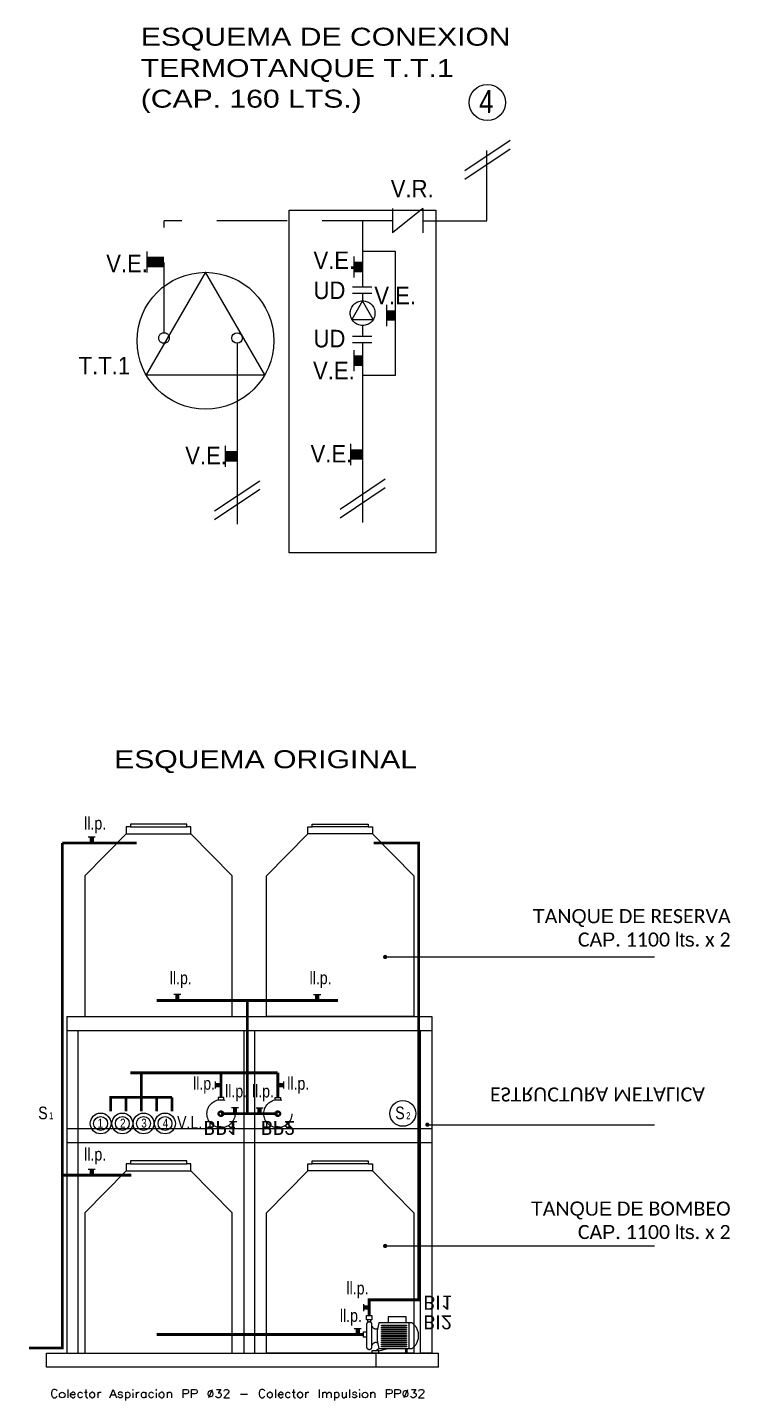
# Model space of a CAD drawing. Header units: metres. Extents: x -22 to 82, y -7 to 32.
# Drawn here: x 65.15 to 70.16, y 5.77 to 15.55 of the extents above; entities that cross this region are included whole.
import ezdxf

# ---------------------------------------------------------------- set-up
doc = ezdxf.new("R2010")
doc.units = ezdxf.units.M
doc.header["$LTSCALE"] = 2
doc.header["$MEASUREMENT"] = 0
doc.linetypes.add('CENTRO', pattern=[50.8, 31.75, -6.35, 6.35, -6.35])
doc.linetypes.add('HIDDEN', pattern=[0.375, 0.25, -0.125])
doc.layers.get('0').update_dxf_attribs({"color": 252, "linetype": 'CONTINUOUS'})
for name, color, linetype in [('0_-_CORTES', 252, 'CONTINUOUS'), ('3SA_TEXTO_1-200', 1, 'CONTINUOUS'), ('AGUA_CALIENTE', 240, 'CONTINUOUS'), ('AGUA_FRIA', 170, 'HIDDEN'), ('AGUA_RETORNO', 82, 'CENTRO'), ('AGUA_TEXTO', 2, 'CONTINUOUS'), ('AGUA_TEXTO @ 1', 2, 'CONTINUOUS'), ('AGUA_TEXTO @ 1 VP1', 2, 'CONTINUOUS'), ('AGUA_TEXTO @ 1 VP2', 2, 'CONTINUOUS'), ('AGUA_TEXTO @ 1 VP3', 2, 'CONTINUOUS'), ('AGUA_TEXTO @ 1 VP4', 2, 'CONTINUOUS'), ('AGUA_TEXTO @ 1 VP5', 2, 'CONTINUOUS'), ('AGUA_TEXTO @ 1 VPModel', 2, 'CONTINUOUS'), ('CARPINTERIAS', 252, 'CONTINUOUS'), ('ESTRUCTURA', 252, 'CONTINUOUS'), ('PDF2_-FADE-IS-TXT', 7, 'CONTINUOUS')]:
    doc.layers.add(name, color=color, linetype=linetype)
doc.styles.add('ROMANS', font='romans')
doc.styles.add('SANSS___', font='sanss___.ttf')
doc.styles.add('TCH-1-50-CA', font='calibri.ttf', dxfattribs={"height": 0.1})
doc.dimstyles.new('100', dxfattribs={"dimscale": 0, "dimtxt": 0.2, "dimasz": 0.3, "dimexe": 0.05, "dimexo": 0.05, "dimgap": 0.05, "dimtad": 1, "dimzin": 0, "dimdsep": 46, "dimtxsty": 'ROMANS', "dimblk": 'OBLIQUE', "dimcen": 0.9, "dimclrd": 256, "dimclre": 256, "dimclrt": 2, "dimazin": 0, "dimtfac": 1, "dimtmove": 0, "dimatfit": 3, "dimldrblk": 'OBLIQUE', "dimfxl": 1, "dimtolj": 1, "dimtzin": 0, "dimarcsym": 0})

# ---------------------------------------------------------------- blocks, each defined once
blk = doc.blocks.new('TANQ_1000')
at = {"color": 252}
for points in [[(0.525, 1.37), (0.325, 1.37), (0.325, 1.35), (0.725, 1.35), (0.725, 1.37), (0.525, 1.37)], [(0.295, 1.3), (0, 1), (0, 0), (1.05, 0), (1.05, 1), (0.755, 1.3)], [(0.325, 1.35), (0.295, 1.35), (0.295, 1.3), (0.725, 1.3), (0.755, 1.3), (0.755, 1.35), (0.725, 1.35)]]:
    blk.add_lwpolyline(points, dxfattribs=at)
blk = doc.blocks.new('*U45')
at = {"layer": 'AGUA_TEXTO @ 1 VP1', "extrusion": (0, 0, -1), "insert": (66.6506, 7.6595), "char_height": 0.1, "width": 2.110684, "attachment_point": 3, "text_direction": (1, 0, 0), "style": 'TCH-1-50-CA'}
blk.add_mtext('BP1', dxfattribs=at)
at = {"layer": 'AGUA_TEXTO @ 1 VP2', "extrusion": (0, 0, -1), "insert": (66.6506, 7.6595), "char_height": 0.1, "width": 2.110684, "attachment_point": 3, "text_direction": (1, 0, 0), "style": 'TCH-1-50-CA'}
blk.add_mtext('BP1', dxfattribs=at)
at = {"layer": 'AGUA_TEXTO @ 1 VP3', "extrusion": (0, 0, -1), "insert": (66.6506, 7.6595), "char_height": 0.1, "width": 2.110684, "attachment_point": 3, "text_direction": (1, 0, 0), "style": 'TCH-1-50-CA'}
blk.add_mtext('BP1', dxfattribs=at)
at = {"layer": 'AGUA_TEXTO @ 1 VP4', "extrusion": (0, 0, -1), "insert": (66.6506, 7.6595), "char_height": 0.1, "width": 2.110684, "attachment_point": 3, "text_direction": (1, 0, 0), "style": 'TCH-1-50-CA'}
blk.add_mtext('BP1', dxfattribs=at)
at = {"layer": 'AGUA_TEXTO @ 1 VP5', "extrusion": (0, 0, -1), "insert": (66.6506, 7.6595), "char_height": 0.1, "width": 2.110684, "attachment_point": 3, "text_direction": (1, 0, 0), "style": 'TCH-1-50-CA'}
blk.add_mtext('BP1', dxfattribs=at)
at = {"layer": 'AGUA_TEXTO @ 1 VPModel', "extrusion": (0, 0, -1), "insert": (66.6506, 7.6595), "char_height": 0.1, "width": 2.110684, "attachment_point": 3, "text_direction": (1, 0, 0), "style": 'TCH-1-50-CA'}
blk.add_mtext('BP1', dxfattribs=at)
blk = doc.blocks.new('*U46')
at = {"layer": 'AGUA_TEXTO @ 1 VP1', "extrusion": (0, 0, -1), "insert": (67.0584, 7.6595), "char_height": 0.1, "width": 2.110684, "attachment_point": 3, "text_direction": (1, 0, 0), "style": 'TCH-1-50-CA'}
blk.add_mtext('BP2', dxfattribs=at)
at = {"layer": 'AGUA_TEXTO @ 1 VP2', "extrusion": (0, 0, -1), "insert": (67.0584, 7.6595), "char_height": 0.1, "width": 2.110684, "attachment_point": 3, "text_direction": (1, 0, 0), "style": 'TCH-1-50-CA'}
blk.add_mtext('BP2', dxfattribs=at)
at = {"layer": 'AGUA_TEXTO @ 1 VP3', "extrusion": (0, 0, -1), "insert": (67.0584, 7.6595), "char_height": 0.1, "width": 2.110684, "attachment_point": 3, "text_direction": (1, 0, 0), "style": 'TCH-1-50-CA'}
blk.add_mtext('BP2', dxfattribs=at)
at = {"layer": 'AGUA_TEXTO @ 1 VP4', "extrusion": (0, 0, -1), "insert": (67.0584, 7.6595), "char_height": 0.1, "width": 2.110684, "attachment_point": 3, "text_direction": (1, 0, 0), "style": 'TCH-1-50-CA'}
blk.add_mtext('BP2', dxfattribs=at)
at = {"layer": 'AGUA_TEXTO @ 1 VP5', "extrusion": (0, 0, -1), "insert": (67.0584, 7.6595), "char_height": 0.1, "width": 2.110684, "attachment_point": 3, "text_direction": (1, 0, 0), "style": 'TCH-1-50-CA'}
blk.add_mtext('BP2', dxfattribs=at)
at = {"layer": 'AGUA_TEXTO @ 1 VPModel', "extrusion": (0, 0, -1), "insert": (67.0584, 7.6595), "char_height": 0.1, "width": 2.110684, "attachment_point": 3, "text_direction": (1, 0, 0), "style": 'TCH-1-50-CA'}
blk.add_mtext('BP2', dxfattribs=at)
blk = doc.blocks.new('*U47')
at = {"layer": 'AGUA_TEXTO @ 1 VP1', "extrusion": (0, 0, -1), "insert": (68.1753, 6.2749), "char_height": 0.1, "width": 2.110684, "attachment_point": 3, "text_direction": (1, 0, 0), "style": 'TCH-1-50-CA'}
blk.add_mtext('BI2', dxfattribs=at)
at = {"layer": 'AGUA_TEXTO @ 1 VP2', "extrusion": (0, 0, -1), "insert": (68.1753, 6.2749), "char_height": 0.1, "width": 2.110684, "attachment_point": 3, "text_direction": (1, 0, 0), "style": 'TCH-1-50-CA'}
blk.add_mtext('BI2', dxfattribs=at)
at = {"layer": 'AGUA_TEXTO @ 1 VP3', "extrusion": (0, 0, -1), "insert": (68.1753, 6.2749), "char_height": 0.1, "width": 2.110684, "attachment_point": 3, "text_direction": (1, 0, 0), "style": 'TCH-1-50-CA'}
blk.add_mtext('BI2', dxfattribs=at)
at = {"layer": 'AGUA_TEXTO @ 1 VP4', "extrusion": (0, 0, -1), "insert": (68.1753, 6.2749), "char_height": 0.1, "width": 2.110684, "attachment_point": 3, "text_direction": (1, 0, 0), "style": 'TCH-1-50-CA'}
blk.add_mtext('BI2', dxfattribs=at)
at = {"layer": 'AGUA_TEXTO @ 1 VP5', "extrusion": (0, 0, -1), "insert": (68.1753, 6.2749), "char_height": 0.1, "width": 2.110684, "attachment_point": 3, "text_direction": (1, 0, 0), "style": 'TCH-1-50-CA'}
blk.add_mtext('BI2', dxfattribs=at)
at = {"layer": 'AGUA_TEXTO @ 1 VPModel', "extrusion": (0, 0, -1), "insert": (68.1753, 6.2749), "char_height": 0.1, "width": 2.110684, "attachment_point": 3, "text_direction": (1, 0, 0), "style": 'TCH-1-50-CA'}
blk.add_mtext('BI2', dxfattribs=at)
blk = doc.blocks.new('*U48')
at = {"layer": 'AGUA_TEXTO @ 1 VP1', "extrusion": (0, 0, -1), "insert": (68.1753, 6.4146), "char_height": 0.1, "width": 2.110684, "attachment_point": 3, "text_direction": (1, 0, 0), "style": 'TCH-1-50-CA'}
blk.add_mtext('BI1', dxfattribs=at)
at = {"layer": 'AGUA_TEXTO @ 1 VP2', "extrusion": (0, 0, -1), "insert": (68.1753, 6.4146), "char_height": 0.1, "width": 2.110684, "attachment_point": 3, "text_direction": (1, 0, 0), "style": 'TCH-1-50-CA'}
blk.add_mtext('BI1', dxfattribs=at)
at = {"layer": 'AGUA_TEXTO @ 1 VP3', "extrusion": (0, 0, -1), "insert": (68.1753, 6.4146), "char_height": 0.1, "width": 2.110684, "attachment_point": 3, "text_direction": (1, 0, 0), "style": 'TCH-1-50-CA'}
blk.add_mtext('BI1', dxfattribs=at)
at = {"layer": 'AGUA_TEXTO @ 1 VP4', "extrusion": (0, 0, -1), "insert": (68.1753, 6.4146), "char_height": 0.1, "width": 2.110684, "attachment_point": 3, "text_direction": (1, 0, 0), "style": 'TCH-1-50-CA'}
blk.add_mtext('BI1', dxfattribs=at)
at = {"layer": 'AGUA_TEXTO @ 1 VP5', "extrusion": (0, 0, -1), "insert": (68.1753, 6.4146), "char_height": 0.1, "width": 2.110684, "attachment_point": 3, "text_direction": (1, 0, 0), "style": 'TCH-1-50-CA'}
blk.add_mtext('BI1', dxfattribs=at)
at = {"layer": 'AGUA_TEXTO @ 1 VPModel', "extrusion": (0, 0, -1), "insert": (68.1753, 6.4146), "char_height": 0.1, "width": 2.110684, "attachment_point": 3, "text_direction": (1, 0, 0), "style": 'TCH-1-50-CA'}
blk.add_mtext('BI1', dxfattribs=at)
blk = doc.blocks.new('*U49')
at = {"layer": 'AGUA_TEXTO @ 1 VP1', "extrusion": (0, 0, -1), "insert": (69.978, 7.8979), "char_height": 0.1, "width": 1.999296, "attachment_point": 3, "text_direction": (1, 0, 0), "style": 'TCH-1-50-CA'}
blk.add_mtext('ESTRUCTURA METALICA', dxfattribs=at)
at = {"layer": 'AGUA_TEXTO @ 1 VP2', "extrusion": (0, 0, -1), "insert": (69.978, 7.8979), "char_height": 0.1, "width": 1.999296, "attachment_point": 3, "text_direction": (1, 0, 0), "style": 'TCH-1-50-CA'}
blk.add_mtext('ESTRUCTURA METALICA', dxfattribs=at)
at = {"layer": 'AGUA_TEXTO @ 1 VP3', "extrusion": (0, 0, -1), "insert": (69.978, 7.8979), "char_height": 0.1, "width": 1.999296, "attachment_point": 3, "text_direction": (1, 0, 0), "style": 'TCH-1-50-CA'}
blk.add_mtext('ESTRUCTURA METALICA', dxfattribs=at)
at = {"layer": 'AGUA_TEXTO @ 1 VP4', "extrusion": (0, 0, -1), "insert": (69.978, 7.8979), "char_height": 0.1, "width": 1.999296, "attachment_point": 3, "text_direction": (1, 0, 0), "style": 'TCH-1-50-CA'}
blk.add_mtext('ESTRUCTURA METALICA', dxfattribs=at)
at = {"layer": 'AGUA_TEXTO @ 1 VP5', "extrusion": (0, 0, -1), "insert": (69.978, 7.8979), "char_height": 0.1, "width": 1.999296, "attachment_point": 3, "text_direction": (1, 0, 0), "style": 'TCH-1-50-CA'}
blk.add_mtext('ESTRUCTURA METALICA', dxfattribs=at)
at = {"layer": 'AGUA_TEXTO @ 1 VPModel', "extrusion": (0, 0, -1), "insert": (69.978, 7.8979), "char_height": 0.1, "width": 1.999296, "attachment_point": 3, "text_direction": (1, 0, 0), "style": 'TCH-1-50-CA'}
blk.add_mtext('ESTRUCTURA METALICA', dxfattribs=at)

msp = doc.modelspace()

# ---------------------------------------------------------------- linework, layer by layer
at = {"layer": '0_-_CORTES', "color": 10}
msp.add_lwpolyline([(67.0164, 14.2457), (68.0615, 14.2457), (68.0615, 11.8067), (67.0164, 11.8067)], close=True, dxfattribs=at)
at = {"layer": 'AGUA_CALIENTE'}
for p, q in [((66.6454, 13.2986), (66.6454, 12.0103)), ((66.5634, 12.419), (66.5634, 12.569))]:
    msp.add_line(p, q, dxfattribs=at)
msp.add_lwpolyline([(66.4202, 13.8041), (65.998, 13.0729), (66.8424, 13.0729)], close=True, dxfattribs=at)
at = {"layer": 'AGUA_CALIENTE', "const_width": 0.075}
msp.add_lwpolyline([(66.6454, 12.494), (66.5634, 12.494)], dxfattribs=at)
at = {"layer": 'AGUA_CALIENTE'}
for centre, radius in [((66.4202, 13.3166), 0.4875), ((66.6454, 13.3361), 0.0375)]:
    msp.add_circle(centre, radius, dxfattribs=at)
at = {"layer": 'AGUA_FRIA'}
for p, q in [((68.4252, 14.1719), (68.4252, 14.8705)), ((67.7521, 14.1719), (66.1248, 14.1719)), ((66.1248, 13.3736), (66.1248, 14.1719)), ((67.968, 14.1719), (68.4252, 14.1719)), ((66.0058, 13.8026), (66.0058, 13.9526)), ((65.6353, 9.7803), (65.5853, 9.7803)), ((66.245, 8.659), (66.195, 8.659)), ((67.1908, 8.659), (67.2408, 8.659)), ((66.4891, 8.0397), (66.4891, 7.9897)), ((66.9766, 8.0397), (66.9766, 7.9897)), ((66.6555, 7.8523), (66.6055, 7.8523)), ((66.7802, 7.8523), (66.8302, 7.8523)), ((65.6353, 7.4141), (65.5853, 7.4141)), ((67.5449, 6.4551), (67.5449, 6.4051)), ((67.5299, 6.2793), (67.4799, 6.2793))]:
    msp.add_line(p, q, dxfattribs=at)
at = {"layer": 'AGUA_FRIA', "color": 0, "linetype": 'ByBlock'}
for p, q in [((68.2681, 14.5287), (68.5899, 14.7445)), ((68.2681, 14.4671), (68.5899, 14.6829)), ((67.3786, 12.1166), (67.7004, 12.3324)), ((66.4845, 12.1041), (66.8063, 12.32)), ((66.4845, 12.0425), (66.8063, 12.2583)), ((67.3786, 12.0549), (67.7004, 12.2707))]:
    msp.add_line(p, q, dxfattribs=at)
at = {"layer": 'AGUA_FRIA', "linetype": 'ByBlock'}
for p, q in [((67.7521, 14.2584), (67.7521, 14.0855)), ((67.968, 14.2584), (67.7521, 14.0855)), ((67.968, 14.2584), (67.968, 14.0855))]:
    msp.add_line(p, q, dxfattribs=at)
at = {"layer": 'AGUA_FRIA'}
for points, const_width in [([(66.1248, 13.8776), (66.0058, 13.8776)], 0.075), ([(65.6103, 9.7389), (65.6103, 9.7803)], 0.03), ([(66.22, 8.6176), (66.22, 8.659)], 0.03), ([(67.2158, 8.6176), (67.2158, 8.659)], 0.03), ([(66.5305, 8.0147), (66.4891, 8.0147)], 0.03), ([(66.9352, 8.0147), (66.9766, 8.0147)], 0.03), ([(66.6305, 7.8109), (66.6305, 7.8523)], 0.03), ([(66.8052, 7.8109), (66.8052, 7.8523)], 0.03), ([(65.6103, 7.3727), (65.6103, 7.4141)], 0.03), ([(67.5863, 6.4301), (67.5449, 6.4301)], 0.03), ([(67.5049, 6.238), (67.5049, 6.2793)], 0.03)]:
    msp.add_lwpolyline(points, dxfattribs=dict(at, const_width=const_width))
at = {"layer": 'AGUA_FRIA', "linetype": 'Continuous', "const_width": 0.02}
for points in [[(65.1619, 6.1415), (65.4008, 6.1415), (65.4008, 9.7389)], [(65.4008, 9.7389), (65.9303, 9.7389)], [(67.5863, 6.3745), (67.5863, 6.4856), (67.9386, 6.4856), (67.9386, 9.7389), (67.6184, 9.7389)], [(66.0713, 8.6176), (67.3644, 8.6176)], [(66.7179, 8.6176), (66.7179, 7.8109)], [(66.5305, 8.1025), (66.5305, 7.927)], [(66.9352, 7.927), (66.9352, 8.1025)], [(66.181, 7.9276), (65.7447, 7.9276), (65.7447, 7.8273)], [(65.8538, 7.9276), (65.8538, 7.8273)], [(66.0719, 7.9276), (66.0719, 7.8273)], [(66.181, 7.9276), (66.181, 7.8273)], [(66.5305, 7.8109), (66.9352, 7.8109)], [(65.8931, 7.3727), (65.4008, 7.3727)], [(66.0713, 6.238), (67.5454, 6.238)]]:
    msp.add_lwpolyline(points, dxfattribs=at)
at = {"layer": 'AGUA_FRIA', "linetype": 'Continuous'}
for points in [[(66.9352, 8.1025, 0.02, 0.02, 0), (65.8859, 8.1025, 0, 0, 0)], [(65.9628, 8.1025, 0.02, 0.02, 0), (65.9628, 7.8273, 0, 0, 0)]]:
    msp.add_lwpolyline(points, format="xyseb", dxfattribs=at)
at = {"layer": 'AGUA_FRIA', "color": 252}
for points in [[(66.5502, 7.9089), (66.5502, 7.927), (66.5108, 7.927), (66.5108, 7.9089)], [(66.9155, 7.9089), (66.9155, 7.927), (66.9549, 7.927), (66.9549, 7.9089)], [(66.4511, 7.7501), (66.4511, 7.7144)], [(66.6099, 7.7501), (66.6099, 7.7144)], [(66.8558, 7.7501), (66.8558, 7.7144)], [(67.0146, 7.7501), (67.0146, 7.7144)], [(66.4661, 7.7144), (66.4361, 7.7144), (66.4361, 7.7044), (66.4661, 7.7044), (66.4661, 7.7144)], [(66.4661, 7.7144), (66.48, 7.7246)], [(66.5949, 7.7144), (66.5811, 7.7246)], [(66.5949, 7.7144), (66.6249, 7.7144), (66.6249, 7.7044), (66.5949, 7.7044), (66.5949, 7.7144)], [(66.8708, 7.7144), (66.8408, 7.7144), (66.8408, 7.7044), (66.8708, 7.7044), (66.8708, 7.7144)], [(66.8708, 7.7144), (66.8847, 7.7246)], [(66.9996, 7.7144), (66.9858, 7.7246)], [(66.9996, 7.7144), (67.0296, 7.7144), (67.0296, 7.7044), (66.9996, 7.7044), (66.9996, 7.7144)], [(67.8493, 6.3214), (67.8493, 6.3637), (67.7218, 6.3637), (67.7218, 6.3214)], [(67.8699, 6.3214), (67.8699, 6.1381)], [(67.5674, 6.2182), (67.5454, 6.2182), (67.5454, 6.2577), (67.5674, 6.2577)], [(67.6312, 6.121), (67.6563, 6.1381)], [(67.6563, 6.121), (67.7188, 6.1381)], [(67.8547, 6.1381), (67.8547, 6.1044), (67.8469, 6.1044), (67.8469, 6.1381)]]:
    msp.add_lwpolyline(points, dxfattribs=at)
for points in [[(67.6059, 6.3418), (67.5666, 6.3418), (67.5666, 6.3745), (67.6059, 6.3745)], [(67.6741, 6.3045), (67.8518, 6.3045), (67.8518, 6.2991), (67.6741, 6.2991)], [(67.6741, 6.2896), (67.8518, 6.2896), (67.8518, 6.2842), (67.6741, 6.2842)], [(67.6741, 6.2747), (67.8518, 6.2747), (67.8518, 6.2692), (67.6741, 6.2692)], [(67.6741, 6.2598), (67.8518, 6.2598), (67.8518, 6.2543), (67.6741, 6.2543)], [(67.6741, 6.2449), (67.8518, 6.2449), (67.8518, 6.2394), (67.6741, 6.2394)], [(67.6741, 6.2299), (67.8518, 6.2299), (67.8518, 6.2245), (67.6741, 6.2245)], [(67.6741, 6.215), (67.8518, 6.215), (67.8518, 6.2096), (67.6741, 6.2096)], [(67.6741, 6.2001), (67.8518, 6.2001), (67.8518, 6.1947), (67.6741, 6.1947)], [(67.6741, 6.1852), (67.8518, 6.1852), (67.8518, 6.1798), (67.6741, 6.1798)], [(67.6741, 6.1703), (67.8518, 6.1703), (67.8518, 6.1649), (67.6741, 6.1649)], [(67.6563, 6.121), (67.6062, 6.121), (67.6062, 6.1044), (67.6563, 6.1044)], [(67.6741, 6.1554), (67.8518, 6.1554), (67.8518, 6.15), (67.6741, 6.15)]]:
    msp.add_lwpolyline(points, close=True, dxfattribs=at)
for points in [[(67.6063, 6.1461), (67.6063, 6.3134, 0.722627), (67.5674, 6.3134)], [(67.5674, 6.3134), (67.5674, 6.1461, 0.722627), (67.6063, 6.1461)], [(67.8927, 6.3214), (67.6563, 6.3214, 0.153299), (67.6563, 6.1381), (67.8927, 6.1381)]]:
    msp.add_lwpolyline(points, format="xyb", dxfattribs=at)
at = {"layer": 'AGUA_FRIA', "color": 160, "linetype": 'ByBlock'}
for centre, radius in [((68.4283, 15.0137), 0.1292), ((67.826, 7.8129), 0.0919), ((65.6733, 7.7413), 0.074), ((65.6733, 7.7413), 0.0497), ((65.8279, 7.7413), 0.074), ((65.8279, 7.7413), 0.0497), ((65.9789, 7.7413), 0.074), ((65.9789, 7.7413), 0.0497), ((66.1318, 7.7413), 0.074), ((66.1318, 7.7413), 0.0497)]:
    msp.add_circle(centre, radius, dxfattribs=at)
at = {"layer": 'AGUA_FRIA'}
msp.add_circle((66.1248, 13.3361), 0.0375, dxfattribs=at)
at = {"layer": 'AGUA_FRIA', "color": 252}
for centre, radius in [((66.5305, 7.8109), 0.1), ((66.5305, 7.8109), 0.0197), ((66.9352, 7.8109), 0.1), ((66.9352, 7.8109), 0.0197), ((66.5305, 7.8109), 0.0125), ((66.9352, 7.8109), 0.0125)]:
    msp.add_circle(centre, radius, dxfattribs=at)
for centre, radius, start, end in [((67.5665, 6.3317), 0.0117, 303.39521, 59.75714), ((67.6072, 6.3317), 0.0117, 120.24286, 236.60479), ((67.6331, 6.3066), 0.028, 197.1803, 306.04824), ((67.8242, 6.2298), 0.1144, 306.74901, 53.25099), ((67.6331, 6.1529), 0.028, 53.95176, 162.8197)]:
    msp.add_arc(centre, radius, start, end, dxfattribs=at)
at = {"layer": 'AGUA_RETORNO'}
for p, q in [((67.5395, 14.1719), (67.5395, 13.7011)), ((67.4802, 13.7663), (67.4802, 13.9163)), ((67.5395, 13.9559), (67.7718, 13.9559)), ((67.7718, 13.9559), (67.7718, 13.0684)), ((67.4682, 13.7011), (67.6043, 13.7011)), ((67.4682, 13.6544), (67.6043, 13.6544)), ((67.5395, 13.6544), (67.5395, 13.6014)), ((67.7124, 13.4215), (67.7124, 13.5715)), ((67.5395, 13.4249), (67.5395, 13.3489)), ((67.4682, 13.3489), (67.6043, 13.3489)), ((67.4682, 13.3053), (67.6043, 13.3053)), ((67.5395, 13.3053), (67.5395, 12.0228)), ((67.4802, 13.0992), (67.4802, 13.2492)), ((67.7718, 13.0684), (67.5395, 13.0684)), ((67.4551, 12.4315), (67.4551, 12.5815))]:
    msp.add_line(p, q, dxfattribs=at)
at = {"layer": 'AGUA_RETORNO', "const_width": 0.075}
for points in [[(67.5395, 13.8413), (67.4802, 13.8413)], [(67.7718, 13.4965), (67.7124, 13.4965)], [(67.5395, 13.1742), (67.4802, 13.1742)], [(67.5395, 12.5065), (67.4551, 12.5065)]]:
    msp.add_lwpolyline(points, dxfattribs=at)
at = {"layer": 'AGUA_RETORNO'}
msp.add_lwpolyline([(67.5395, 13.6014), (67.4631, 13.469), (67.6159, 13.469)], close=True, dxfattribs=at)
msp.add_circle((67.5395, 13.5131), 0.0882, dxfattribs=at)
at = {"layer": 'CARPINTERIAS'}
for points in [[(65.4329, 8.5044), (65.4329, 6.1044), (65.5129, 6.1044)], [(65.4329, 8.5044), (68.0329, 8.5044)], [(68.0329, 8.5044), (68.0329, 6.1044), (67.9529, 6.1044)], [(65.4329, 8.4044), (68.0329, 8.4044)], [(65.5129, 6.1044), (65.5129, 8.4044)], [(66.6929, 8.4044), (66.6929, 6.1044), (66.7729, 6.1044), (66.7729, 8.4044)], [(67.9529, 6.1044), (67.9529, 8.4044)], [(65.4329, 7.7044), (68.0329, 7.7044)], [(68.0329, 7.6044), (65.4329, 7.6044)]]:
    msp.add_lwpolyline(points, dxfattribs=at)
at = {"layer": 'ESTRUCTURA'}
for points in [[(68.0796, 6.0044), (65.2868, 6.0044), (65.2868, 6.1044), (68.0796, 6.1044)], [(67.6329, 6.1044), (67.6329, 6.0044)], [(68.0796, 6.0044), (68.0796, 6.1044)]]:
    msp.add_lwpolyline(points, dxfattribs=at)
at = {"layer": 'PDF2_-FADE-IS-TXT'}
for points in [[(65.3629, 5.834), (65.3604, 5.8391), (65.3553, 5.8442), (65.3502, 5.8468), (65.3374, 5.8468), (65.3323, 5.8442), (65.3273, 5.8391), (65.3247, 5.834), (65.3222, 5.8238), (65.3222, 5.8111), (65.3247, 5.8009), (65.3273, 5.7958), (65.3323, 5.7907), (65.3374, 5.7882), (65.3502, 5.7882), (65.3553, 5.7907), (65.3604, 5.7958), (65.3629, 5.8009)], [(65.4393, 5.8468), (65.4393, 5.7882)], [(65.4571, 5.8111), (65.4928, 5.8111), (65.4928, 5.8162), (65.4903, 5.8213), (65.4877, 5.8238), (65.4801, 5.8264), (65.4724, 5.8264), (65.4673, 5.8238), (65.4597, 5.8187), (65.4571, 5.8111), (65.4571, 5.8035), (65.4597, 5.7958), (65.4673, 5.7907), (65.4724, 5.7882), (65.4801, 5.7882), (65.4877, 5.7907), (65.4928, 5.7958)], [(65.559, 5.8264), (65.5769, 5.8264)], [(65.5667, 5.8468), (65.5667, 5.7984), (65.5692, 5.7907), (65.5743, 5.7882), (65.582, 5.7882)], [(65.6533, 5.8264), (65.6533, 5.7882)], [(65.6533, 5.8111), (65.6558, 5.8187), (65.6609, 5.8238), (65.666, 5.8264), (65.6762, 5.8264)], [(65.7399, 5.7882), (65.7628, 5.8468), (65.7857, 5.7882)], [(65.7501, 5.8086), (65.7781, 5.8086)], [(65.829, 5.8187), (65.8265, 5.8238), (65.8188, 5.8264), (65.8086, 5.8264), (65.801, 5.8238), (65.7984, 5.8187), (65.801, 5.8137), (65.8061, 5.8111), (65.8214, 5.8086), (65.8265, 5.8035), (65.829, 5.7984), (65.829, 5.7958), (65.8265, 5.7907), (65.8188, 5.7882), (65.8086, 5.7882), (65.801, 5.7907), (65.7984, 5.7958)], [(65.8494, 5.8264), (65.8494, 5.7678)], [(65.9029, 5.8238), (65.9029, 5.7882)], [(65.9258, 5.8264), (65.9258, 5.7882)], [(65.9258, 5.8111), (65.9283, 5.8187), (65.936, 5.8238), (65.9411, 5.8264), (65.9487, 5.8264)], [(65.9946, 5.8264), (65.9946, 5.7882)], [(66.0684, 5.8238), (66.0684, 5.7882)], [(66.1474, 5.8264), (66.1474, 5.7882)], [(66.1474, 5.8162), (66.155, 5.8238), (66.1601, 5.8264), (66.1703, 5.8264), (66.1754, 5.8238), (66.1779, 5.8162), (66.1779, 5.7882)], [(66.262, 5.7882), (66.262, 5.8468), (66.2875, 5.8468), (66.2951, 5.8442), (66.2977, 5.8417), (66.3002, 5.8366), (66.3002, 5.8264), (66.2977, 5.8213), (66.2951, 5.8187), (66.2875, 5.8162), (66.262, 5.8162)], [(66.3206, 5.7882), (66.3206, 5.8468), (66.3461, 5.8468), (66.3562, 5.8442), (66.3588, 5.8417), (66.3613, 5.8366), (66.3613, 5.8264), (66.3588, 5.8213), (66.3562, 5.8187), (66.3461, 5.8162), (66.3206, 5.8162)], [(66.4683, 5.8442), (66.4428, 5.7882)], [(66.4989, 5.8468), (66.5294, 5.8468), (66.5116, 5.8238), (66.5218, 5.8238), (66.5269, 5.8213), (66.5294, 5.8187), (66.532, 5.8111), (66.532, 5.8035), (66.5294, 5.7958), (66.5243, 5.7907), (66.5142, 5.7882), (66.5065, 5.7882), (66.4989, 5.7907), (66.4963, 5.7933), (66.4912, 5.7984)], [(66.5524, 5.834), (66.5524, 5.8366), (66.5549, 5.8417), (66.5575, 5.8442), (66.5651, 5.8468), (66.5753, 5.8468), (66.5804, 5.8442), (66.5829, 5.8417), (66.5855, 5.8366), (66.5855, 5.8289), (66.5829, 5.8238), (66.5778, 5.8162), (66.5498, 5.7882), (66.5906, 5.7882)], [(66.6695, 5.8137), (66.7205, 5.8137)], [(66.8427, 5.834), (66.8402, 5.8391), (66.8351, 5.8442), (66.83, 5.8468), (66.8172, 5.8468), (66.8122, 5.8442), (66.8071, 5.8391), (66.8045, 5.834), (66.802, 5.8238), (66.802, 5.8111), (66.8045, 5.8009), (66.8071, 5.7958), (66.8122, 5.7907), (66.8172, 5.7882), (66.83, 5.7882), (66.8351, 5.7907), (66.8402, 5.7958), (66.8427, 5.8009)], [(66.9191, 5.8468), (66.9191, 5.7882)], [(66.937, 5.8111), (66.9726, 5.8111), (66.9726, 5.8162), (66.9701, 5.8213), (66.9675, 5.8238), (66.9599, 5.8264), (66.9522, 5.8264), (66.9471, 5.8238), (66.942, 5.8187), (66.937, 5.8111), (66.937, 5.8035), (66.942, 5.7958), (66.9471, 5.7907), (66.9522, 5.7882), (66.9599, 5.7882), (66.9675, 5.7907), (66.9726, 5.7958)], [(67.0388, 5.8264), (67.0592, 5.8264)], [(67.0465, 5.8468), (67.0465, 5.7984), (67.049, 5.7907), (67.0541, 5.7882), (67.0618, 5.7882)], [(67.1331, 5.8264), (67.1331, 5.7882)], [(67.1331, 5.8111), (67.1356, 5.8187), (67.1407, 5.8238), (67.1458, 5.8264), (67.156, 5.8264)], [(67.2299, 5.8468), (67.2299, 5.7882)], [(67.2528, 5.8264), (67.2528, 5.7882)], [(67.2528, 5.8162), (67.2604, 5.8238), (67.2655, 5.8264), (67.2757, 5.8264), (67.2808, 5.8238), (67.2833, 5.8162), (67.2833, 5.7882)], [(67.2833, 5.8162), (67.2935, 5.8238), (67.2986, 5.8264), (67.3063, 5.8264), (67.3114, 5.8238), (67.3165, 5.8162), (67.3165, 5.7882)], [(67.3394, 5.8264), (67.3394, 5.7678)], [(67.3929, 5.8264), (67.3929, 5.7984), (67.3954, 5.7907), (67.4005, 5.7882), (67.4107, 5.7882), (67.4158, 5.7907), (67.4234, 5.7984)], [(67.4234, 5.8264), (67.4234, 5.7882)], [(67.4464, 5.8468), (67.4464, 5.7882)], [(67.4973, 5.8187), (67.4947, 5.8238), (67.4871, 5.8264), (67.4795, 5.8264), (67.4693, 5.8238), (67.4667, 5.8187), (67.4693, 5.8137), (67.4744, 5.8111), (67.4897, 5.8086), (67.4947, 5.8035), (67.4973, 5.7984), (67.4973, 5.7958), (67.4947, 5.7907), (67.4871, 5.7882), (67.4795, 5.7882), (67.4693, 5.7907), (67.4667, 5.7958)], [(67.5177, 5.8238), (67.5177, 5.7882)], [(67.5966, 5.8264), (67.5966, 5.7882)], [(67.5966, 5.8162), (67.6043, 5.8238), (67.6094, 5.8264), (67.617, 5.8264), (67.6246, 5.8238), (67.6272, 5.8162), (67.6272, 5.7882)], [(67.7087, 5.7882), (67.7087, 5.8468), (67.7342, 5.8468), (67.7444, 5.8442), (67.7469, 5.8417), (67.7494, 5.8366), (67.7494, 5.8264), (67.7469, 5.8213), (67.7444, 5.8187), (67.7342, 5.8162), (67.7087, 5.8162)], [(67.7698, 5.7882), (67.7698, 5.8468), (67.7953, 5.8468), (67.8029, 5.8442), (67.808, 5.8417), (67.8106, 5.8366), (67.8106, 5.8264), (67.808, 5.8213), (67.8029, 5.8187), (67.7953, 5.8162), (67.7698, 5.8162)], [(67.859, 5.8442), (67.8335, 5.7882)], [(67.887, 5.8468), (67.9176, 5.8468), (67.9023, 5.8238), (67.9099, 5.8238), (67.915, 5.8213), (67.9176, 5.8187), (67.9201, 5.8111), (67.9201, 5.8035), (67.9176, 5.7958), (67.9125, 5.7907), (67.9048, 5.7882), (67.8946, 5.7882), (67.887, 5.7907), (67.8844, 5.7933), (67.8819, 5.7984)], [(67.9405, 5.834), (67.9405, 5.8366), (67.943, 5.8417), (67.9456, 5.8442), (67.9532, 5.8468), (67.9634, 5.8468), (67.9736, 5.8417), (67.9761, 5.8366), (67.9761, 5.8289), (67.9736, 5.8238), (67.9379, 5.7882), (67.9787, 5.7882)]]:
    msp.add_lwpolyline(points, dxfattribs=at)
for points in [[(65.61, 5.8264), (65.6049, 5.8238), (65.5972, 5.8187), (65.5947, 5.8111), (65.5947, 5.8035), (65.5972, 5.7958), (65.6049, 5.7907), (65.61, 5.7882), (65.6176, 5.7882), (65.6227, 5.7907), (65.6303, 5.7958), (65.6329, 5.8035), (65.6329, 5.8111), (65.6303, 5.8187), (65.6227, 5.8238), (65.6176, 5.8264)], [(65.9003, 5.8442), (65.9029, 5.8417), (65.9054, 5.8442), (65.9029, 5.8468)], [(66.0659, 5.8442), (66.0684, 5.8417), (66.0735, 5.8442), (66.0684, 5.8468)], [(66.1041, 5.8264), (66.099, 5.8238), (66.0914, 5.8187), (66.0888, 5.8111), (66.0888, 5.8035), (66.0914, 5.7958), (66.099, 5.7907), (66.1041, 5.7882), (66.1117, 5.7882), (66.1194, 5.7907), (66.1245, 5.7958), (66.127, 5.8035), (66.127, 5.8111), (66.1245, 5.8187), (66.1194, 5.8238), (66.1117, 5.8264)], [(66.453, 5.8366), (66.4479, 5.834), (66.4403, 5.8264), (66.4377, 5.8187), (66.4377, 5.8137), (66.4403, 5.8035), (66.4479, 5.7984), (66.453, 5.7958), (66.4607, 5.7958), (66.4658, 5.7984), (66.4734, 5.8035), (66.4759, 5.8137), (66.4759, 5.8187), (66.4734, 5.8264), (66.4658, 5.834), (66.4607, 5.8366)], [(66.8758, 5.8264), (66.8707, 5.8238), (66.8631, 5.8187), (66.8605, 5.8111), (66.8605, 5.8035), (66.8631, 5.7958), (66.8707, 5.7907), (66.8758, 5.7882), (66.8835, 5.7882), (66.8886, 5.7907), (66.8962, 5.7958), (66.8988, 5.8035), (66.8988, 5.8111), (66.8962, 5.8187), (66.8886, 5.8238), (66.8835, 5.8264)], [(67.0898, 5.8264), (67.0847, 5.8238), (67.077, 5.8187), (67.0745, 5.8111), (67.0745, 5.8035), (67.077, 5.7958), (67.0847, 5.7907), (67.0898, 5.7882), (67.0974, 5.7882), (67.1051, 5.7907), (67.1102, 5.7958), (67.1127, 5.8035), (67.1127, 5.8111), (67.1102, 5.8187), (67.1051, 5.8238), (67.0974, 5.8264)], [(67.5151, 5.8442), (67.5177, 5.8417), (67.5202, 5.8442), (67.5177, 5.8468)], [(67.8411, 5.8366), (67.836, 5.834), (67.8284, 5.8264), (67.8259, 5.8187), (67.8259, 5.8137), (67.8284, 5.8035), (67.836, 5.7984), (67.8411, 5.7958), (67.8488, 5.7958), (67.8564, 5.7984), (67.8615, 5.8035), (67.8641, 5.8137), (67.8641, 5.8187), (67.8615, 5.8264), (67.8564, 5.834), (67.8488, 5.8366)]]:
    msp.add_lwpolyline(points, close=True, dxfattribs=at)
for centre in [(65.3996, 5.807), (67.5569, 5.807)]:
    msp.add_circle(centre, 0.0198, dxfattribs=at)
for centre, radius, start, end in [((65.529, 5.8073), 0.0187, 37.76976, 322.23024), ((65.8656, 5.8073), 0.0198, 215.29335, 144.70665), ((65.9798, 5.8073), 0.0187, 37.76976, 322.23024), ((66.0344, 5.8073), 0.0198, 35.29335, 324.70665), ((67.0088, 5.8073), 0.0187, 37.76976, 322.23024), ((67.3542, 5.8073), 0.0187, 217.76976, 142.23024)]:
    msp.add_arc(centre, radius, start, end, dxfattribs=at)

# ---------------------------------------------------------------- block references
at = {"layer": '3SA_TEXTO_1-200', "color": 252}
for p in [(65.5613, 8.5044), (65.5613, 6.1044)]:
    msp.add_blockref('TANQ_1000', p, dxfattribs=at)
at = {"layer": '3SA_TEXTO_1-200', "color": 252, "xscale": -1}
for p in [(67.9044, 8.5044), (67.9044, 6.1044)]:
    msp.add_blockref('TANQ_1000', p, dxfattribs=at)
at = {"layer": 'AGUA_TEXTO'}
for name in ['*U49', '*U45', '*U46', '*U48', '*U47']:
    msp.add_blockref(name, (0, 0), dxfattribs=at)

# ---------------------------------------------------------------- texts
at = {"layer": 'AGUA_TEXTO', "color": 4, "style": 'SANSS___', "width": 1.2}
for s, p in [('ESQUEMA DE CONEXION ', (65.9592, 15.4183)), ('TERMOTANQUE T.T.1', (65.9592, 15.1948)), ('(CAP. 160 LTS.)', (65.9592, 14.9768)), ('ESQUEMA ORIGINAL', (65.7691, 10.2719))]:
    msp.add_text(s, height=0.128, dxfattribs=at).set_placement(p)
at = {"layer": 'AGUA_TEXTO', "color": 2, "style": 'SANSS___', "width": 0.8}
for s, height, rotation, p in [('4', 0.1638, 359.686, (68.3695, 14.9396)), ('S', 0.09, 0.314, (65.2287, 7.7712)), ('S', 0.09, 0.314, (67.7722, 7.7712)), ('1', 0.05, 0.314, (65.3063, 7.7716)), ('1', 0.063, 359.686, (65.6514, 7.7123)), ('2', 0.063, 359.686, (65.8114, 7.7124)), ('3', 0.063, 359.686, (65.9624, 7.7124)), ('4', 0.063, 359.686, (66.1153, 7.7124)), ('2', 0.05, 0.314, (67.8498, 7.7716))]:
    msp.add_text(s, height=height, rotation=rotation, dxfattribs=at).set_placement(p)
at = {"layer": 'AGUA_TEXTO', "color": 2, "style": 'SANSS___'}
for s, height, width, p in [('V.R.', 0.125, 0.9, (67.7402, 14.3376)), ('V.E.', 0.125, 0.9, (65.713, 13.8051)), ('V.E.', 0.125, 0.9, (67.1898, 13.8271)), ('UD', 0.125, 0.9, (67.1898, 13.6136)), ('V.E.', 0.125, 0.9, (67.6231, 13.5766)), ('UD', 0.125, 0.9, (67.1898, 13.2695)), ('T.T.1', 0.125, 0.9, (65.5164, 13.0769)), ('V.E.', 0.125, 0.9, (67.1864, 13.0419)), ('ll.p.', 0.09, 0.8, (65.5561, 9.8349)), ('ll.p.', 0.09, 0.8, (66.166, 8.7334)), ('ll.p.', 0.09, 0.8, (67.162, 8.7334)), ('ll.p.', 0.09, 0.8, (66.3319, 7.9817)), ('ll.p.', 0.09, 0.8, (66.5601, 7.9267)), ('ll.p.', 0.09, 0.8, (66.7515, 7.9267)), ('ll.p.', 0.09, 0.8, (67.0029, 7.9817)), ('V.L.', 0.09, 0.8, (66.2179, 7.7044)), ('ll.p.', 0.09, 0.8, (65.5561, 7.477)), ('ll.p.', 0.09, 0.8, (67.4248, 6.5237)), ('ll.p.', 0.09, 0.8, (67.3778, 6.3284))]:
    msp.add_text(s, height=height, dxfattribs=dict(at, width=width)).set_placement(p)
at = {"layer": 'AGUA_TEXTO', "color": 2, "linetype": 'ByBlock', "style": 'SANSS___', "width": 0.9}
for p in [(66.276, 12.4371), (67.1689, 12.4496)]:
    msp.add_text('V.E.', height=0.125, dxfattribs=at).set_placement(p)
at = {"layer": 'AGUA_TEXTO @ 1', "char_height": 0.1, "width": 2.482997, "attachment_point": 3, "style": 'TCH-1-50-CA'}
for s, insert in [('{\\fArial|b0|i0|c238|p34;T}AN{\\fArial|b0|i0|c238|p34;QUE} D{\\fArial|b0|i0|c238|p34;E} RESERVA \\PCA{\\fArial|b0|i0|c238|p34;P}. 1100 {\\fArial|b0|i0|c238|p34;lts}. x 2 ', (70.1613, 9.2682)), ('{\\fArial|b0|i0|c238|p34;T}AN{\\fArial|b0|i0|c238|p34;QUE} D{\\fArial|b0|i0|c238|p34;E} BOMBEO \\PCA{\\fArial|b0|i0|c238|p34;P}. 1100 {\\fArial|b0|i0|c238|p34;lts}. x 2 ', (70.1613, 7.1849))]:
    msp.add_mtext(s, dxfattribs=dict(at, insert=insert))

# ---------------------------------------------------------------- leaders
at = {"ltscale": 0.1}
for points in [[(67.7002, 8.9277), (69.6192, 8.9277)], [(68.0007, 7.7327), (69.6192, 7.7327)], [(67.7002, 6.8692), (69.6192, 6.8692)]]:
    msp.add_leader(points, dimstyle='100', override={"dimscale": 1, "dimasz": 0.03, "dimldrblk": 'DOT', "dimfxl": 0.18, "dimfxlon": 1, "dimarcsym": 1}, dxfattribs=at)

doc.saveas('drawing.dxf')
